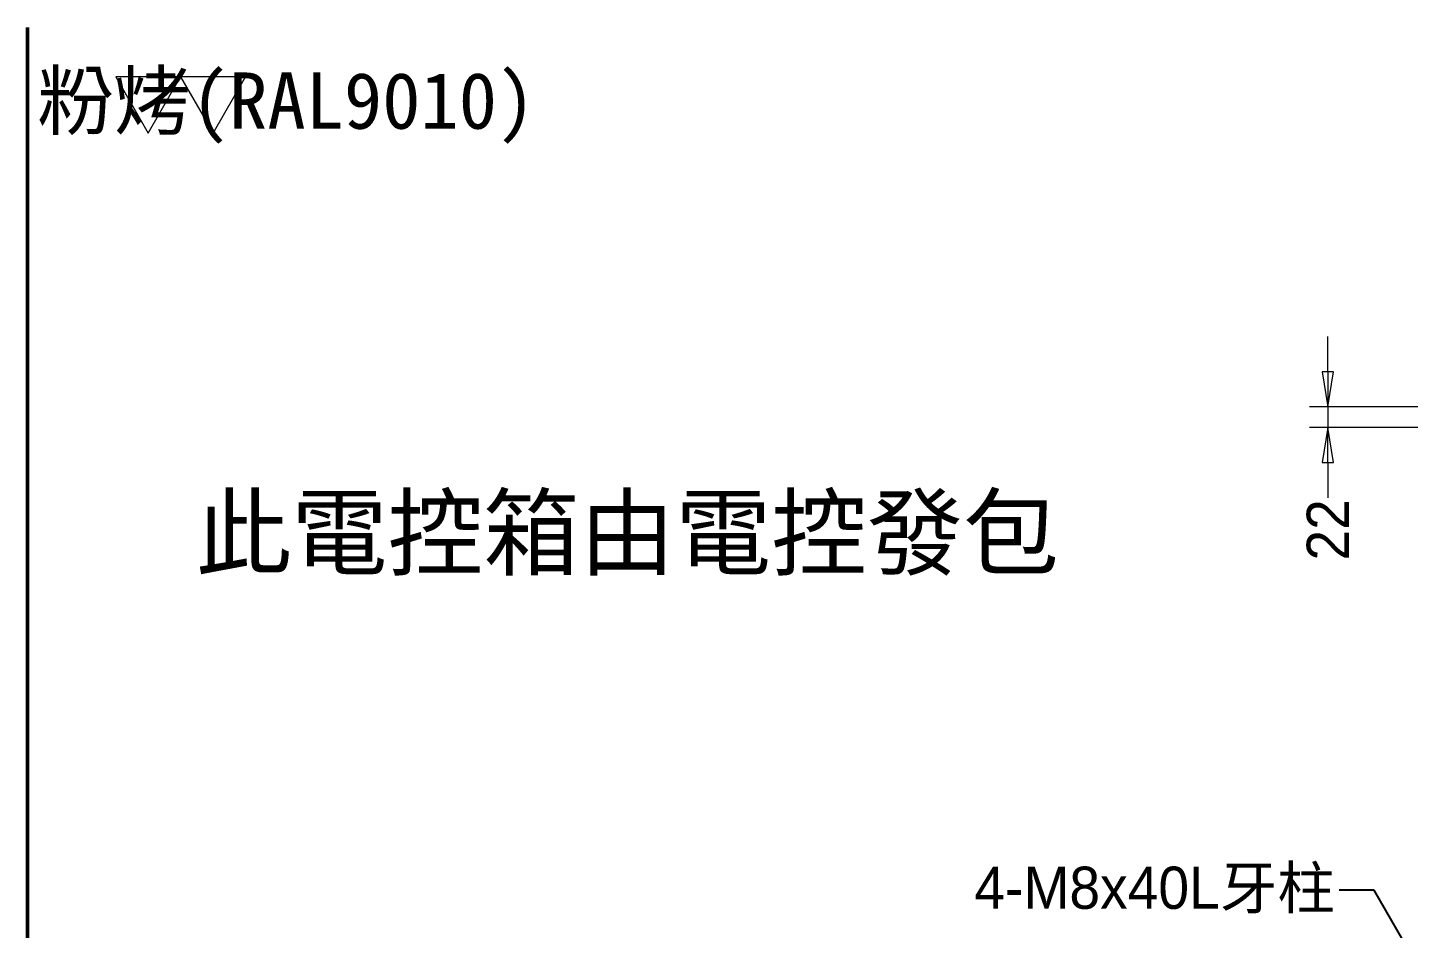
# Model space of a CAD drawing. Header units: millimetres. Extents: x 150 to 4305, y 150 to 3000.
# Drawn here: x 150 to 1623, y 2039 to 3000 of the extents above; entities that cross this region are included whole.
import ezdxf

# ---------------------------------------------------------------- set-up
doc = ezdxf.new("R2010")
doc.units = ezdxf.units.MM
doc.header["$LTSCALE"] = 15
for name, color, linetype, lineweight in [('圖框 (ISO)', 7, 'Continuous', 50), ('圖框層', 7, 'Continuous', 20), ('標註 (ISO)', 7, 'Continuous', 20), ('標題 (ISO)', 7, 'Continuous', 40), ('符號 (ISO)', 7, 'Continuous', 25)]:
    doc.layers.add(name, color=color, linetype=linetype, lineweight=lineweight)
doc.styles.add('文字型式124', font='')
doc.styles.add('文字型式61', font='')
doc.styles.add('文字型式65', font='')
doc.styles.add('文字型式85', font='')
doc.styles.add('文字型式88', font='')
doc.styles.add('註記文字 (JIS)', font='')
doc.styles.get('文字型式124').set_extended_font_data('DFKai-SB')
doc.styles.get('文字型式61').set_extended_font_data('DFKai-SB')
doc.styles.get('文字型式65').set_extended_font_data('DFKai-SB')
doc.styles.get('文字型式85').set_extended_font_data('DFKai-SB')
doc.styles.get('文字型式88').set_extended_font_data('DFKai-SB')
doc.styles.get('註記文字 (JIS)').set_extended_font_data('PMingLiU')
doc.dimstyles.new('預設 (JIS)', dxfattribs={"dimscale": 15, "dimtxt": 3, "dimasz": 2.5, "dimexe": 1.3, "dimexo": 0.9, "dimgap": 0.3, "dimtad": 0, "dimtoh": 1, "dimrnd": 1e-08, "dimdsep": 46, "dimtxsty": '註記文字 (JIS)', "dimblk": 'Filled-1', "dimcen": 0.09, "dimdle": 10, "dimclrd": 256, "dimclre": 256, "dimclrt": 256, "dimadec": 0, "dimazin": 2, "dimtfac": 0.933333, "dimtmove": 0, "dimatfit": 3, "dimfxl": 0, "dimtolj": 1, "dimlwd": -1, "dimlwe": -1, "dimarcsym": 0})
doc.dimstyles.new('預設 (JIS)$7', dxfattribs={"dimscale": 15, "dimtxt": 3, "dimasz": 2.5, "dimexe": 1.3, "dimexo": 0.9, "dimgap": 0.3, "dimtad": 0, "dimtoh": 1, "dimrnd": 1e-08, "dimdsep": 46, "dimtxsty": '註記文字 (JIS)', "dimblk": 'Filled-1', "dimcen": 0.09, "dimdle": 10, "dimclrd": 256, "dimclre": 256, "dimclrt": 256, "dimadec": 0, "dimazin": 2, "dimtfac": 0.933333, "dimtmove": 0, "dimatfit": 3, "dimfxl": 0, "dimtolj": 1, "dimlwd": -1, "dimlwe": -1, "dimarcsym": 0})

# ---------------------------------------------------------------- blocks, each defined once
blk = doc.blocks.new('圖框 預設圖框')
at = {"layer": '圖框 (ISO)', "flags": 128}
blk.add_lwpolyline([(10, 10), (10, 200)], dxfattribs=at)
blk = doc.blocks.new('標題欄框 ISO')
at = {"layer": '圖框層', "color": 7}
for p, q in [((96.827, 201.311), (92.213, 201.311)), ((92.213, 201.311), (94.52, 197.315)), ((94.52, 197.315), (96.827, 201.311)), ((101.441, 201.311), (96.827, 201.311)), ((96.827, 201.311), (99.134, 197.315)), ((99.134, 197.315), (101.441, 201.311))]:
    blk.add_line(p, q, dxfattribs=at)
at = {"layer": '標題 (ISO)'}
for tag, p, height, style in [('描述_001', (86.641, 197.62), 4, '文字型式65'), ('授權者_001', (290.052, 39.535), 3.5, '文字型式85'), ('材料_001', (243.446, 30.383), 3, '文字型式61'), ('狀態_001', (264.797, 30.13), 3.5, '文字型式85'), ('視圖比例_001', (286.423, 30.171), 3.5, '文字型式85'), ('主題_001', (147.628, 28.831), 3.3, '文字型式124'), ('建立日期_001', (285.136, 24.116), 2.5, '文字型式88'), ('標題_001', (217.53, 16.901), 3.5, '文字型式85'), ('工程師_001', (305.232, 17.01), 3.5, '文字型式85'), ('設計師_001', (345.232, 17.01), 3.5, '文字型式85'), ('零件號碼_001', (254.879, 17.134), 3, '文字型式61')]:
    blk.add_attdef(tag, p, '', height=height, dxfattribs=dict(at, style=style))
blk = doc.blocks.new('Filled-1')
at = {"color": 0}
for p, q in [((0, 0), (-1, 0.16)), ((-1, 0.16), (-1, -0.16)), ((-1, 0), (0, 0)), ((-1, -0.16), (0, 0))]:
    blk.add_line(p, q, dxfattribs=at)
at = {"color": 0, "flags": 128}
blk.add_lwpolyline([(-1, -0.16), (0, 0)], dxfattribs=at)
at = {"color": 0}
blk.add_solid([(-1, -0.16), (0, 0), (-1, 0.16), (-1, -0.16)], dxfattribs=at)
blk = doc.blocks.new('*D23')
at = {"layer": 'Defpoints', "color": 0}
for p in [(1536.6, 2595.5), (1666.9, 2595.5), (1716.9, 2573.5)]:
    blk.add_point(p, dxfattribs=at)
at = {"layer": '標註 (ISO)'}
for p, q in [((1536.6, 2633), (1536.6, 2670.5)), ((1653.4, 2595.5), (1517.1, 2595.5)), ((1536.6, 2595.5), (1536.6, 2573.5)), ((1703.4, 2573.5), (1517.1, 2573.5)), ((1536.6, 2536), (1536.6, 2498.5))]:
    blk.add_line(p, q, dxfattribs=at)
at = {"layer": '標註 (ISO)', "xscale": 37.5, "yscale": 37.5, "zscale": 37.5}
for p, rotation in [((1536.6, 2595.5), 270), ((1536.6, 2573.5), 90)]:
    blk.add_blockref('Filled-1', p, dxfattribs=dict(at, rotation=rotation))
at = {"layer": '標註 (ISO)', "insert": (1536.6, 2464.3), "char_height": 45, "attachment_point": 5, "rotation": 90, "style": '註記文字 (JIS)'}
blk.add_mtext('\\A1;22', dxfattribs=at)

msp = doc.modelspace()

# ---------------------------------------------------------------- block references
at = {"xscale": 15, "yscale": 15, "zscale": 15}
msp.add_blockref('圖框 預設圖框', (0, 0), dxfattribs=at)
ref = msp.add_blockref('標題欄框 ISO', (-1139.2195, -72.164), dxfattribs=dict(xscale=15, yscale=15, zscale=15))
ref.add_attrib('描述_001', '粉烤(RAL9010)', (160.3894, 2892.1329), dxfattribs={"layer": '標題 (ISO)', "height": 60.000001, "style": '文字型式65'})

# ---------------------------------------------------------------- texts
at = {"layer": '符號 (ISO)', "style": '註記文字 (JIS)'}
for s, insert, char_height, width, attachment_point in [('\\f標楷體|b0|i0;\\H75.0000;此電控箱由電控發包', (789.505, 2457.102), 75, 914.28566, 5), ('\\f新細明體|b0|i0;4-M8x40L牙柱', (1544.1635, 2080.1055), 45.000002, 380.115509, 6)]:
    msp.add_mtext(s, dxfattribs=dict(at, insert=insert, char_height=char_height, width=width, attachment_point=attachment_point))

# ---------------------------------------------------------------- dimensions: what is measured, and where the dimension line sits
at = {"layer": '標註 (ISO)'}
dim = msp.add_linear_dim(base=(1536.565, 2595.5109), p1=(1716.8962, 2573.5109), p2=(1666.8962, 2595.5109), angle=90, dimstyle='預設 (JIS)', override={"dimgap": 0.3, "dimtoh": 0, "dimdec": 2, "dimtol": 0, "dimlim": 0, "dimtp": 0, "dimtm": 0, "dimtdec": 2, "dimtofl": 1, "dimatfit": 1}, dxfattribs=at)
dim.commit()
dim.dimension.update_dxf_attribs({"geometry": '*D23', "text_midpoint": (1536.565, 2464.2835), "dimtype": 160})

# ---------------------------------------------------------------- leaders
at = {"layer": '符號 (ISO)', "annotation_type": 0, "has_hookline": 1, "hookline_direction": 1, "text_width": 336.6497}
msp.add_leader([(1734.0962, 1823.3001), (1586.1635, 2080.1055), (1548.6635, 2080.1055)], dimstyle='預設 (JIS)$7', override={"dimtad": 0}, dxfattribs=at)

doc.saveas('drawing.dxf')
